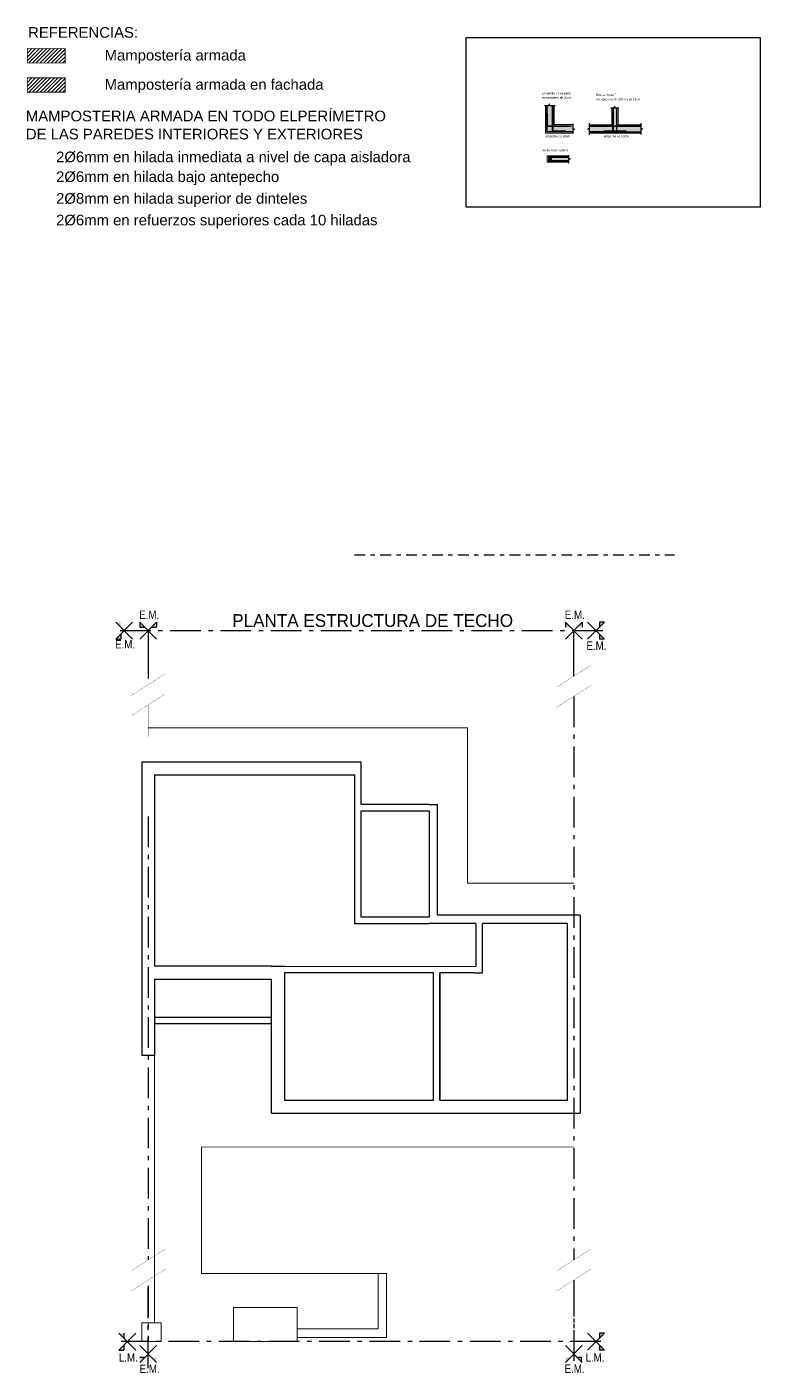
# Model space of a CAD drawing. Header units: millimetres. Extents: x 157 to 449, y 13 to 189.
# Drawn here: x 228.01 to 245.24, y 156.48 to 188.13 of the extents above; entities that cross this region are included whole.
import ezdxf

# ---------------------------------------------------------------- set-up
doc = ezdxf.new("R2010")
doc.units = ezdxf.units.MM
doc.header["$LTSCALE"] = 0.1
doc.header["$MEASUREMENT"] = 0
for name, pattern in [('ACAD_ISO04W100', [30, 24, -3, 0, -3]), ('ACAD_ISO10W100', [18, 12, -3, 0, -3]), ('DASHDOT2', [12.7, 6.35, -3.175, 0, -3.175])]:
    doc.linetypes.add(name, pattern=pattern)
for name, color, linetype in [('11.Ejes', 1, 'ACAD_ISO04W100'), ('A-Muros', 5, 'Continuous'), ('armadura', 10, 'Continuous'), ('CORREAS', 170, 'Continuous'), ('EJES', 6, 'Continuous'), ('ESTRUCTURAS', 3, 'Continuous'), ('FUNDACIONES-COTAS', 3, 'Continuous'), ('MURO', 3, 'Continuous'), ('P0-MUROS', 4, 'Continuous')]:
    doc.layers.add(name, color=color, linetype=linetype)
for name, color, linetype, lineweight in [('17.Sombras', 8, 'Continuous', 5), ('CONT_MURO', 3, 'Continuous', 0), ('MURO BAJO', 4, 'Continuous', 13), ('SOMBRA', 1, 'Continuous', 0)]:
    doc.layers.add(name, color=color, linetype=linetype, lineweight=lineweight)
doc.styles.add('Arial30', font='arial.ttf', dxfattribs={"width": 0.8, "height": 0.3})

# ---------------------------------------------------------------- blocks, each defined once
blk = doc.blocks.new('a')
at = {"layer": 'MURO'}
for p, q in [((230.712, 170.844), (230.712, 165.744)), ((231.012, 170.544), (231.012, 166.044)), ((231.012, 170.544), (231.112, 170.544)), ((237.462, 169.847), (237.662, 169.847)), ((237.462, 169.697), (237.462, 167.199)), ((237.662, 167.249), (237.662, 169.847)), ((241.012, 167.249), (237.662, 167.249)), ((238.562, 167.049), (237.462, 167.049)), ((238.562, 167.049), (238.562, 166.045)), ((238.712, 165.894), (238.712, 167.049)), ((233.762, 166.044), (231.012, 166.044)), ((233.762, 166.043), (238.562, 166.045)), ((233.762, 166.044), (234.062, 166.044)), ((233.762, 166.044), (233.762, 166.044)), ((237.562, 165.894), (234.062, 165.894)), ((234.062, 165.894), (234.062, 162.894)), ((237.562, 162.894), (237.562, 165.894)), ((237.712, 165.894), (237.712, 162.894)), ((238.512, 165.894), (237.712, 165.894)), ((238.512, 165.894), (238.712, 165.894)), ((230.712, 165.744), (230.712, 163.944)), ((231.012, 165.744), (231.012, 163.944)), ((231.012, 165.744), (233.762, 165.744)), ((233.762, 162.594), (233.762, 165.744)), ((231.012, 164.846), (233.762, 164.846)), ((231.012, 164.696), (233.762, 164.696)), ((231.012, 163.944), (230.712, 163.944)), ((234.062, 162.894), (237.562, 162.894)), ((237.712, 162.894), (240.712, 162.894)), ((233.762, 162.594), (241.01, 162.594))]:
    blk.add_line(p, q, dxfattribs=at)
at = {"layer": 'MURO', "ltscale": 0.5}
for p, q in [((235.862, 170.844), (230.712, 170.844)), ((235.862, 169.847), (235.862, 170.844)), ((231.012, 170.544), (235.712, 170.544)), ((235.712, 170.544), (235.712, 167.049)), ((237.462, 169.847), (235.862, 169.847)), ((235.862, 167.199), (235.862, 169.697)), ((235.862, 169.697), (237.462, 169.697)), ((237.462, 167.199), (235.862, 167.199)), ((241.012, 167.249), (241.012, 162.594)), ((235.712, 167.049), (237.462, 167.049)), ((240.712, 167.049), (238.712, 167.049)), ((240.712, 162.894), (240.712, 167.049))]:
    blk.add_line(p, q, dxfattribs=at)
at = {"layer": 'MURO'}
blk.add_lwpolyline([(237.712, 162.894), (237.712, 162.894), (237.712, 165.894), (237.712, 165.894)], close=True, dxfattribs=at)

msp = doc.modelspace()

# ---------------------------------------------------------------- hatches: boundary and pattern name
at = {"layer": 'EJES', "linetype": 'ACAD_ISO10W100', "ltscale": 0.6}
h = msp.add_hatch(color=256, dxfattribs=at)
h.dxf.hatch_style = 1
h.paths.add_polyline_path([(230.2167, 174.1328), (230.1003, 174.1328), (230.2167, 174.0164)])
h.paths.add_polyline_path([(230.2167, 173.7368), (230.2167, 173.8532), (230.1003, 173.7368)])
h = msp.add_hatch(color=256, dxfattribs=at)
h.dxf.hatch_style = 1
h.paths.add_polyline_path([(230.7803, 174.0164), (230.6639, 174.1328), (230.6639, 174.0164)])
h.paths.add_polyline_path([(231.0599, 174.1328), (230.9436, 174.0164), (231.0599, 174.0164)])
h = msp.add_hatch(color=256, dxfattribs=at)
h.dxf.hatch_style = 1
h.paths.add_polyline_path([(240.7803, 174.0164), (240.6639, 174.1328), (240.6639, 174.0164)])
h.paths.add_polyline_path([(241.0599, 174.1328), (240.9436, 174.0164), (241.0599, 174.0164)])
h = msp.add_hatch(color=256, dxfattribs=at)
h.dxf.hatch_style = 1
h.paths.add_polyline_path([(241.4639, 174.0164), (241.5803, 174.1328), (241.4639, 174.1328)])
h.paths.add_polyline_path([(241.5803, 173.7368), (241.4639, 173.8532), (241.4639, 173.7368)])
h = msp.add_hatch(color=256, dxfattribs=at)
h.dxf.hatch_style = 1
h.paths.add_polyline_path([(230.2895, 157.4182), (230.1731, 157.4182), (230.2895, 157.3018)])
h.paths.add_polyline_path([(230.2895, 157.0222), (230.2895, 157.1386), (230.1731, 157.0222)])
h = msp.add_hatch(color=256, dxfattribs=at)
h.dxf.hatch_style = 1
h.paths.add_polyline_path([(241.4638, 157.3018), (241.5802, 157.4182), (241.4638, 157.4182)])
h.paths.add_polyline_path([(241.5802, 157.0222), (241.4638, 157.1386), (241.4638, 157.0222)])
h = msp.add_hatch(color=256, dxfattribs=at)
h.dxf.hatch_style = 1
h.paths.add_polyline_path([(230.9435, 156.8462), (231.0598, 156.7298), (231.0598, 156.8462)])
h.paths.add_polyline_path([(230.6638, 156.7298), (230.7802, 156.8462), (230.6638, 156.8462)])
h = msp.add_hatch(color=256, dxfattribs=at)
h.dxf.hatch_style = 1
h.paths.add_polyline_path([(240.9435, 156.849), (241.0598, 156.7327), (241.0598, 156.849)])
h.paths.add_polyline_path([(240.6638, 156.7327), (240.7802, 156.849), (240.6638, 156.849)])
at = {"layer": 'SOMBRA', "true_color": 0xf8991e}
h = msp.add_hatch(dxfattribs=at)
h.set_pattern_fill('ANSI31', color=30, scale=0.5)
h.set_pattern_definition([(45, (0, 0.15072), (-0.044194174, 0.044194174), [])])
h.paths.add_polyline_path([(228.0226, 187.6192), (228.0226, 187.2829), (228.9102, 187.2829), (228.9102, 187.6192)])
at = {"layer": 'SOMBRA', "true_color": 0x2776bb}
h = msp.add_hatch(dxfattribs=at)
h.set_pattern_fill('ANSI31', color=152, scale=0.5)
h.set_pattern_definition([(45, (0, -0.536994), (-0.044194174, 0.044194174), [])])
h.paths.add_polyline_path([(228.0226, 186.9315), (228.0226, 186.5951), (228.9102, 186.5951), (228.9102, 186.9315)])
at = {"layer": 'SOMBRA', "true_color": 0xf8991e, "transparency": 33554559}
h = msp.add_hatch(color=30, dxfattribs=at)
h.dxf.hatch_style = 1
h.paths.add_polyline_path([(240.8372, 185.8357), (240.3975, 185.8357), (240.3975, 186.2754), (240.2926, 186.2754), (240.2853, 186.3047), (240.2685, 186.2754), (240.1976, 186.2754), (240.1976, 185.6358), (240.8372, 185.6358), (240.8372, 185.7121), (240.8654, 185.7185), (240.8372, 185.7358)])
h.paths.add_polyline_path([(242.4369, 185.7361), (242.4579, 185.7361), (242.4369, 185.7479), (242.4369, 185.8305), (241.9019, 185.8305), (241.9019, 186.2202), (241.8196, 186.2202), (241.8196, 186.2412), (241.8077, 186.2202), (241.7519, 186.2202), (241.7519, 185.8305), (241.2269, 185.8305), (241.2269, 185.7455), (241.2059, 185.7337), (241.2269, 185.7337), (241.2269, 185.6305), (242.4369, 185.6305)])
h.paths.add_polyline_path([(240.7356, 185.1002), (240.2356, 185.1002), (240.2356, 184.9502), (240.7356, 184.9502), (240.7356, 185.0302), (240.7567, 185.0302), (240.7356, 185.0421)])

# ---------------------------------------------------------------- linework, layer by layer
msp.add_lwpolyline([(238.335, 187.8777), (245.2371, 187.8777), (245.2371, 183.8916), (238.335, 183.8916)], close=True)
at = {"lineweight": 0}
for points in [[(240.1709, 186.2754), (240.2685, 186.2754), (240.2853, 186.3047), (240.2926, 186.2754), (240.4226, 186.2754)], [(240.4206, 186.282), (240.2966, 186.282), (240.2875, 186.3203), (240.2647, 186.282), (240.1715, 186.282)], [(241.7316, 186.2268), (241.805, 186.2268), (241.8266, 186.265), (241.8266, 186.2268), (241.9209, 186.2268)], [(241.7316, 186.2202), (241.8077, 186.2202), (241.8196, 186.2412), (241.8196, 186.2202), (241.9209, 186.2202)], [(240.8372, 185.8513), (240.8372, 185.7358), (240.8654, 185.7185), (240.8372, 185.7121), (240.8372, 185.6226)], [(240.8438, 185.8506), (240.8438, 185.7385), (240.8821, 185.7169), (240.8438, 185.7065), (240.8438, 185.6226)], [(241.2203, 185.8684), (241.2203, 185.7483), (241.182, 185.7266), (241.2203, 185.7266), (241.2203, 185.5916)], [(241.2269, 185.8684), (241.2269, 185.7455), (241.2059, 185.7337), (241.2269, 185.7337), (241.2269, 185.5912)], [(242.4369, 185.8636), (242.4369, 185.7479), (242.4579, 185.7361), (242.4369, 185.7361), (242.4369, 185.6039)], [(242.4435, 185.863), (242.4435, 185.7507), (242.4817, 185.729), (242.4435, 185.729), (242.4435, 185.6045)], [(240.7356, 185.1182), (240.7356, 185.0421), (240.7567, 185.0302), (240.7356, 185.0302), (240.7356, 184.9289)], [(240.7422, 185.1182), (240.7422, 185.0448), (240.7805, 185.0232), (240.7422, 185.0232), (240.7422, 184.9289)]]:
    msp.add_lwpolyline(points, dxfattribs=at)
at = {"layer": '11.Ejes'}
for p, q in [((231.0599, 174.1328), (231.0599, 174.0164)), ((240.6639, 174.1328), (240.6639, 174.0164)), ((230.9436, 174.0164), (231.0599, 174.0164))]:
    msp.add_line(p, q, dxfattribs=at)
at = {"layer": '17.Sombras', "color": 8, "true_color": 0x7d7d7d}
for p, q in [((230.8618, 171.6478), (238.3618, 171.6478)), ((238.3618, 167.998), (238.3618, 171.6478)), ((240.8618, 167.998), (238.3618, 167.998)), ((231.0124, 163.9463), (231.0124, 157.6655)), ((232.1124, 161.7952), (240.8618, 161.7963)), ((232.1124, 161.7952), (232.1124, 158.8202)), ((232.1124, 158.8202), (236.2624, 158.8202))]:
    msp.add_line(p, q, dxfattribs=at)
at = {"layer": 'A-Muros', "ltscale": 0.5}
msp.add_line((240.7118, 167.2504), (241.0118, 167.2504), dxfattribs=at)
at = {"layer": 'armadura'}
for p, q in [((241.2269, 185.8009), (241.7775, 185.8009)), ((241.2269, 185.7929), (241.7775, 185.7929)), ((241.7855, 185.8009), (241.8652, 185.8009)), ((241.7855, 185.7929), (241.8652, 185.7929)), ((241.8732, 185.8009), (242.4369, 185.8009)), ((241.8732, 185.7929), (242.4369, 185.7929)), ((241.7718, 185.6635), (241.2269, 185.6635)), ((241.8684, 185.6555), (241.2269, 185.6555)), ((241.7718, 185.6635), (242.4369, 185.6635)), ((241.8684, 185.6555), (242.4369, 185.6555))]:
    msp.add_line(p, q, dxfattribs=at)
for points in [[(240.8372, 185.6642), (240.2435, 185.6642, -0.4142136), (240.2195, 185.6882), (240.2195, 186.2754)], [(240.2275, 186.2754), (240.2275, 185.6882, 0.4142136), (240.2435, 185.6722), (240.8372, 185.6722)], [(240.367, 186.2754), (240.367, 185.6993, 0.4142136), (240.383, 185.6833), (240.659, 185.6833), (240.659, 185.6753), (240.383, 185.6753, -0.4142136), (240.359, 185.6993), (240.359, 186.2754)], [(241.8652, 186.2202), (241.8652, 185.6925, -0.4142136), (241.8492, 185.6765), (241.5652, 185.6765), (241.5652, 185.6685), (241.8492, 185.6685, 0.4142136), (241.8732, 185.6925), (241.8732, 186.2202)], [(241.7855, 186.2202), (241.7855, 185.7026, 0.4142136), (241.8015, 185.6866), (242.0855, 185.6866), (242.0855, 185.6786), (241.8015, 185.6786, -0.4142136), (241.7775, 185.7026), (241.7775, 186.2202)], [(240.8022, 185.7927), (240.254, 185.7927, -0.4142136), (240.23, 185.8167), (240.23, 186.0927), (240.238, 186.0927), (240.238, 185.8167, 0.4142136), (240.254, 185.8007), (240.8022, 185.8007)], [(240.7356, 185.0782), (240.2799, 185.0782, 0.4142136), (240.2639, 185.0622), (240.2639, 185.0552, 0.4142136), (240.2799, 185.0392), (240.3402, 185.0392), (240.3402, 185.0472), (240.2799, 185.0472, -0.4142136), (240.2719, 185.0552), (240.2719, 185.0622, -0.4142136), (240.2799, 185.0702), (240.7356, 185.0702)], [(240.7356, 184.9811), (240.2799, 184.9811, -0.4142136), (240.2719, 184.9891), (240.2719, 184.9961, -0.4142136), (240.2799, 185.0041), (240.3402, 185.0041), (240.3402, 185.0121), (240.2799, 185.0121, 0.4142136), (240.2639, 184.9961), (240.2639, 184.9891, 0.4142136), (240.2799, 184.9731), (240.7356, 184.9731)]]:
    msp.add_lwpolyline(points, format="xyb", dxfattribs=at)
at = {"layer": 'CONT_MURO'}
for p, q in [((240.1976, 185.6358), (240.1976, 186.2754)), ((240.3975, 185.8357), (240.3975, 186.2754)), ((241.7519, 185.8305), (241.7519, 186.2202)), ((241.9019, 185.8305), (241.9019, 186.2202)), ((240.3975, 185.8357), (240.8372, 185.8357)), ((241.2269, 185.8305), (241.7519, 185.8305)), ((241.9019, 185.8305), (242.4369, 185.8305)), ((240.1976, 185.6358), (240.8349, 185.6358)), ((241.2269, 185.6305), (242.4369, 185.6305)), ((240.2356, 184.9502), (240.2356, 185.1002)), ((240.2356, 185.1002), (240.7356, 185.1002)), ((240.2356, 184.9502), (240.7356, 184.9502))]:
    msp.add_line(p, q, dxfattribs=at)
at = {"layer": 'CORREAS', "color": 10, "linetype": 'DASHDOT2', "ltscale": 0.4}
msp.add_line((235.7057, 175.72), (243.2307, 175.72), dxfattribs=at)
at = {"layer": 'EJES', "linetype": 'ACAD_ISO10W100', "ltscale": 0.6}
for p, q in [((230.1003, 173.7368), (230.4963, 174.1328)), ((230.1003, 173.7368), (230.4963, 174.1328)), ((230.1003, 174.1328), (230.4963, 173.7368)), ((231.0599, 174.1328), (230.6639, 173.7368)), ((231.0599, 174.1328), (230.6639, 173.7368)), ((230.6639, 174.1328), (231.0599, 173.7368)), ((230.6639, 174.1328), (230.6639, 174.0164)), ((241.0599, 174.1328), (240.6639, 173.7368)), ((241.0599, 174.1328), (240.6639, 173.7368)), ((240.6639, 174.1328), (241.0599, 173.7368)), ((241.0599, 174.1328), (241.0599, 174.0164)), ((241.5803, 173.7368), (241.1843, 174.1328)), ((241.5803, 173.7368), (241.1843, 174.1328)), ((241.5803, 174.1328), (241.1843, 173.7368)), ((241.4639, 174.1328), (241.4639, 174.0164)), ((241.5803, 174.1328), (241.4639, 174.1328)), ((241.5396, 173.9348), (230.1161, 173.9348)), ((230.2167, 173.8532), (230.2167, 173.7368)), ((230.6639, 174.0164), (230.7803, 174.0164)), ((230.8619, 173.9348), (230.8619, 173.5295)), ((240.8619, 173.5295), (240.8619, 173.9348)), ((241.4639, 173.8532), (241.4639, 173.7368)), ((230.1003, 173.7368), (230.2167, 173.7368)), ((230.8619, 173.5295), (230.8619, 172.6663)), ((240.8619, 172.8654), (240.8619, 173.5295)), ((241.5803, 173.7368), (241.4639, 173.7368)), ((240.8619, 172.3902), (240.8618, 159.1424)), ((230.8622, 169.5653), (230.8618, 159.1424)), ((230.8618, 156.5952), (230.8618, 158.6597)), ((240.8618, 158.6673), (240.8618, 156.5952)), ((230.8618, 158.5343), (230.8618, 157.2202)), ((240.8618, 158.5343), (240.8618, 157.0647)), ((230.1731, 157.0222), (230.5691, 157.4182)), ((230.1731, 157.0222), (230.5691, 157.4182)), ((230.1731, 157.4182), (230.5691, 157.0222)), ((230.2895, 157.4182), (230.2895, 157.3018)), ((241.5802, 157.0222), (241.1842, 157.4182)), ((241.5802, 157.0222), (241.1842, 157.4182)), ((241.5802, 157.4182), (241.1842, 157.0222)), ((241.4638, 157.4182), (241.4638, 157.3018)), ((241.5802, 157.4182), (241.4638, 157.4182)), ((230.1731, 157.0222), (230.2895, 157.0222)), ((241.4995, 157.2202), (230.2278, 157.2202)), ((230.2895, 157.1386), (230.2895, 157.0222)), ((230.6638, 156.7298), (231.0598, 157.1258)), ((230.6638, 156.7298), (231.0598, 157.1258)), ((231.0598, 156.7298), (230.6638, 157.1258)), ((240.6638, 156.7327), (241.0598, 157.1287)), ((240.6638, 156.7327), (241.0598, 157.1287)), ((241.0598, 156.7327), (240.6638, 157.1287)), ((241.4638, 157.1386), (241.4638, 157.0222)), ((241.5802, 157.0222), (241.4638, 157.0222)), ((230.7802, 156.8462), (230.6638, 156.8462)), ((241.0598, 156.849), (240.9435, 156.849)), ((241.0448, 156.7327), (241.0448, 156.849))]:
    msp.add_line(p, q, dxfattribs=at)
at = {"layer": 'EJES', "linetype": 'ACAD_ISO10W100', "ltscale": 0.6, "const_width": 0.005}
for points in [[(241.2619, 173.122), (240.4619, 172.6089)], [(231.2619, 172.9228), (230.4619, 172.4097)], [(241.2619, 172.6468), (240.4619, 172.1337)], [(231.2619, 172.4476), (230.4619, 171.9345)], [(230.8619, 172.1911), (230.862, 171.4453)], [(231.2618, 159.399), (230.4618, 158.8859)], [(241.2618, 159.399), (240.4618, 158.8859)], [(231.2618, 158.9238), (230.4618, 158.4107)], [(241.2618, 158.9238), (240.4618, 158.4107)]]:
    msp.add_lwpolyline(points, dxfattribs=at)
at = {"layer": 'MURO BAJO'}
for p, q in [((236.2624, 158.8202), (236.2624, 157.5202)), ((236.2624, 158.8202), (236.4624, 158.8202)), ((236.4624, 158.8202), (236.4624, 157.3202)), ((232.8624, 157.2202), (232.8624, 158.0202)), ((232.8624, 158.0202), (233.0624, 158.0202)), ((233.0624, 158.0202), (234.1624, 158.0202)), ((234.3624, 158.0202), (234.1624, 158.0202)), ((234.3624, 157.3202), (234.3624, 158.0202)), ((232.8624, 157.2202), (232.8624, 157.5202)), ((236.2624, 157.5202), (234.3624, 157.5202)), ((234.3624, 157.2202), (234.3624, 157.3202)), ((236.4624, 157.3202), (234.3624, 157.3202)), ((234.3624, 157.2202), (232.8624, 157.2202))]:
    msp.add_line(p, q, dxfattribs=at)
msp.add_lwpolyline([(230.7118, 157.2202), (231.1624, 157.2202), (231.1624, 157.6655), (230.7118, 157.6655)], close=True, dxfattribs=at)
at = {"layer": 'P0-MUROS', "const_width": 0.02}
for points in [[(228.0226, 187.6192), (228.9102, 187.6192), (228.9102, 187.2829), (228.0226, 187.2829)], [(228.0226, 186.9315), (228.9102, 186.9315), (228.9102, 186.5951), (228.0226, 186.5951)]]:
    msp.add_lwpolyline(points, close=True, dxfattribs=at)

# ---------------------------------------------------------------- block references
at = {"layer": 'FUNDACIONES-COTAS'}
msp.add_blockref('a', (0, 0), dxfattribs=at)

# ---------------------------------------------------------------- texts
at = {"color": 2, "insert": (239.4335, 174.3233), "char_height": 0.3, "width": 7.827583, "attachment_point": 3}
msp.add_mtext('PLANTA ESTRUCTURA DE TECHO', dxfattribs=at)
at = {"layer": 'EJES', "linetype": 'ACAD_ISO10W100', "ltscale": 0.6, "char_height": 0.2, "width": 1.294531}
for s, insert, attachment_point in [('{\\fArial Narrow|b0|i0|c0|p34;E.M.}', (230.8848, 174.4082), 2), ('{\\fArial Narrow|b0|i0|c0|p34;E.M.}', (240.8848, 174.4082), 2), ('{\\fArial Narrow|b0|i0|c0|p34;E.M.}', (230.3189, 173.716), 2), ('{\\fArial Narrow|b0|i0|c0|p34;E.M.}', (241.3933, 173.6832), 2), ('{\\fArial Narrow|b0|i0|c0|p34;L.M.}', (230.394, 156.7468), 8), ('{\\fArial Narrow|b0|i0|c0|p34;E.M.}', (230.8952, 156.6804), 2), ('{\\fArial Narrow|b0|i0|c0|p34;E.M.}', (240.8802, 156.6832), 2), ('{\\fArial Narrow|b0|i0|c0|p34;L.M.}', (241.3593, 156.7468), 8)]:
    msp.add_mtext(s, dxfattribs=dict(at, insert=insert, attachment_point=attachment_point))
at = {"layer": 'ESTRUCTURAS', "style": 'Arial30'}
for s, height, p in [('REFERENCIAS:', 0.25, (228.0418, 187.8763)), ('Mampostería armada', 0.25, (229.8375, 187.341)), ('Mampostería armada en fachada', 0.25, (229.8375, 186.6532)), ('mampostería de 20cm', 0.05, (240.1055, 186.4444)), ('Encuentro de esquina', 0.05, (240.1055, 186.5449)), ('mampostería de 20cm y de 15cm', 0.05, (241.3878, 186.4066)), ('Encuentro en T', 0.05, (241.3878, 186.5071)), ('MAMPOSTERIA ARMADA EN TODO ELPERÍMETRO', 0.25, (227.9876, 185.9108)), ('DE LAS PAREDES INTERIORES Y EXTERIORES', 0.25, (227.9876, 185.4854)), ('empalme de 30cm', 0.05, (240.1991, 185.5347)), ('empalme de 30cm', 0.05, (241.5689, 185.5347)), ('2%%C6mm en hilada inmediata a nivel de capa aisladora', 0.25, (228.6979, 184.9491)), ('Fin de mampostería', 0.05, (240.1055, 185.204)), ('2%%C6mm en hilada bajo antepecho', 0.25, (228.6979, 184.4848)), ('2%%C8mm en hilada superior de dinteles', 0.25, (228.6979, 183.9731)), ('2%%C6mm en refuerzos superiores cada 10 hiladas', 0.25, (228.6979, 183.4645))]:
    msp.add_text(s, height=height, dxfattribs=at).set_placement(p)

doc.saveas('drawing.dxf')
